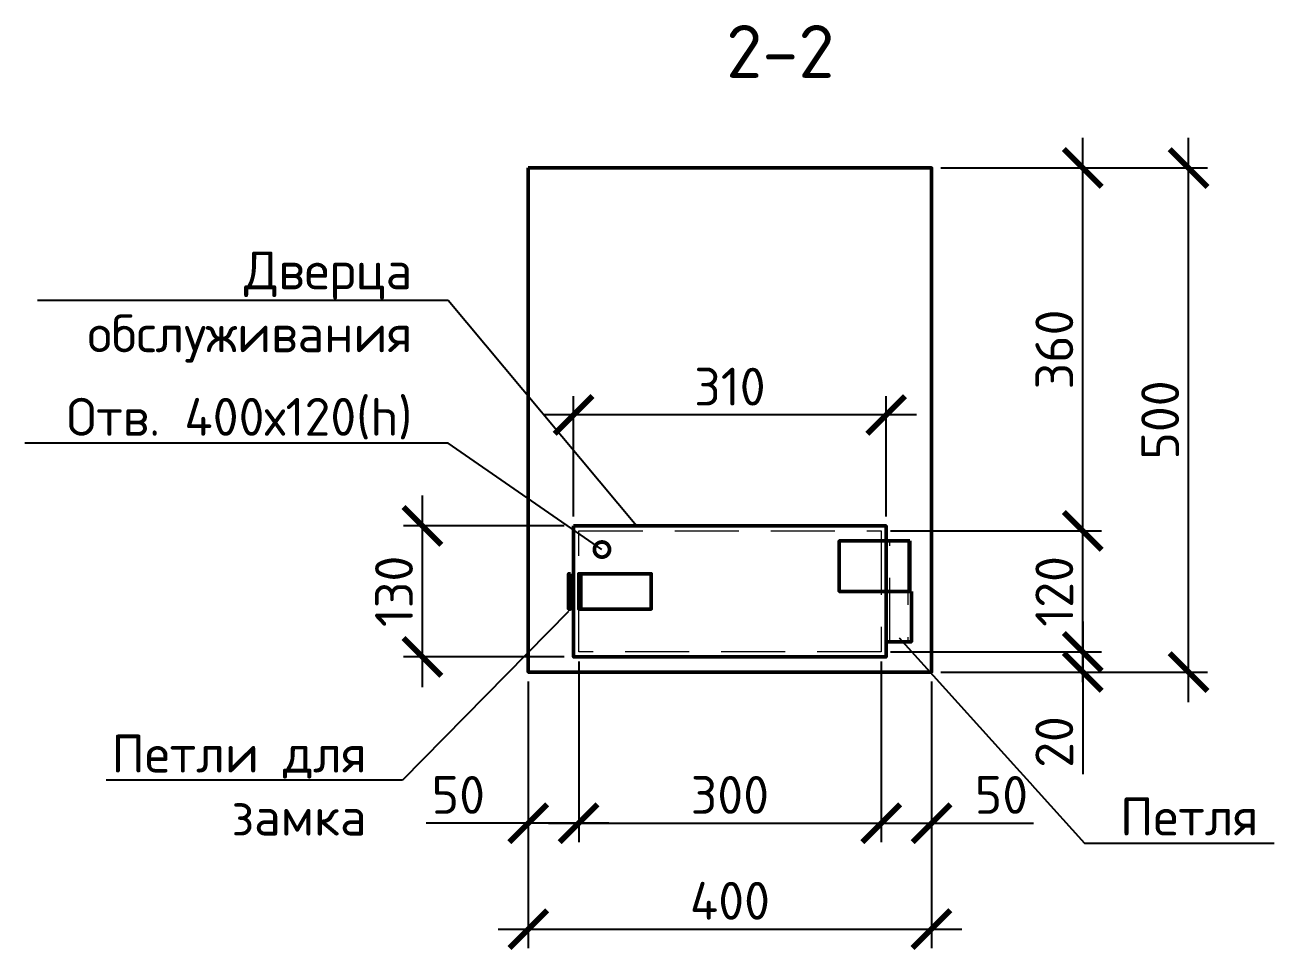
# Model space of a CAD drawing. Header units: metres. Extents: x 364005 to 373985, y 83351 to 87062.
# Drawn here: x 372746 to 373985, y 83707 to 84624 of the extents above; entities that cross this region are included whole.
import ezdxf
from ezdxf import colors
from ezdxf.entities.mleader import LeaderData, LeaderLine
from ezdxf.math import Vec2, Vec3

# ---------------------------------------------------------------- set-up
doc = ezdxf.new("R2010")
doc.units = ezdxf.units.M
doc.header["$PDSIZE"] = 1
doc.linetypes.add('невидимая', pattern=[9.525, 6.35, -3.175])
doc.layers.get('0').update_dxf_attribs({"lineweight": 0})
doc.layers.get('Defpoints').update_dxf_attribs({"color": 3})
for name, color, linetype, lineweight in [('выноски', 7, 'Continuous', 15), ('Невидимая', 7, 'невидимая', 15), ('основная конструкция', 7, 'Continuous', 50), ('размеры', 7, 'Continuous', 15), ('текст', 7, 'Continuous', 18)]:
    doc.layers.add(name, color=color, linetype=linetype, lineweight=lineweight)
doc.styles.add('ISOCPEUR', font='isocpeur.ttf')
doc.dimstyles.new('SPDS-ISOCUP', dxfattribs={"dimscale": 10, "dimtxt": 2.5, "dimasz": 2.5, "dimexe": 1.25, "dimexo": 0.625, "dimtad": 1, "dimdec": 0, "dimrnd": 0.001, "dimtxsty": 'ISOCPEUR', "dimblk": 'ARCHTICK', "dimcen": 2.5, "dimdle": 2, "dimadec": 0, "dimazin": 2, "dimtfac": 0.75, "dimtdec": 0, "dimtmove": 1, "dimatfit": 3, "dimfxl": 1, "dimtolj": 1, "dimarcsym": 1})

# ---------------------------------------------------------------- blocks, each defined once
blk = doc.blocks.new('_ArchTick')
at = {"color": 0, "linetype": 'ByBlock', "lineweight": 30, "const_width": 0.15}
blk.add_lwpolyline([(-0.5, -0.5), (0.5, 0.5)], dxfattribs=at)
blk = doc.blocks.new('*D25')
at = {"layer": 'Defpoints', "color": 0, "ltscale": 10, "transparency": 16777216}
for p in [(373595, 84002.3), (373645, 83982.3), (373795, 83982.3)]:
    blk.add_point(p, dxfattribs=at)
at = {"layer": 'размеры', "color": 0, "lineweight": -2, "ltscale": 10, "transparency": 16777216}
for p, q in [((373795, 84032.3), (373795, 83982.3)), ((373604.3, 84002.3), (373813.7, 84002.3)), ((373654.3, 83982.3), (373813.7, 83982.3)), ((373795, 83982.3), (373795, 83881))]:
    blk.add_line(p, q, dxfattribs=at)
at = {"layer": 'размеры', "color": 0, "lineweight": -2, "ltscale": 10, "transparency": 16777216, "xscale": 37.5, "yscale": 37.5, "zscale": 37.5}
for p, rotation in [((373795, 84002.3), 90), ((373795, 83982.3), 270)]:
    blk.add_blockref('_ArchTick', p, dxfattribs=dict(at, rotation=rotation))
at = {"layer": 'размеры', "color": 0, "ltscale": 10, "transparency": 16777216, "insert": (373766.8, 83912.9), "char_height": 37.5, "attachment_point": 5, "rotation": 90, "style": 'ISOCPEUR', "bg_fill": 3, "box_fill_scale": 1.1, "bg_fill_color": 9, "bg_fill_true_color": 13158600, "bg_fill_transparency": 0}
blk.add_mtext('\\A1;20', dxfattribs=at)
blk = doc.blocks.new('*D26')
at = {"layer": 'Defpoints', "color": 0, "ltscale": 10, "transparency": 16777216}
for p in [(373595, 84122.3), (373795, 84122.3), (373595, 84002.3)]:
    blk.add_point(p, dxfattribs=at)
at = {"layer": 'размеры', "color": 0, "lineweight": -2, "ltscale": 10, "transparency": 16777216}
for p, q in [((373795, 83972.3), (373795, 84152.3)), ((373604.3, 84122.3), (373813.7, 84122.3)), ((373604.3, 84002.3), (373813.7, 84002.3))]:
    blk.add_line(p, q, dxfattribs=at)
at = {"layer": 'размеры', "color": 0, "lineweight": -2, "ltscale": 10, "transparency": 16777216, "xscale": 37.5, "yscale": 37.5, "zscale": 37.5}
for p, rotation in [((373795, 84122.3), 90), ((373795, 84002.3), 270)]:
    blk.add_blockref('_ArchTick', p, dxfattribs=dict(at, rotation=rotation))
at = {"layer": 'размеры', "color": 0, "ltscale": 10, "transparency": 16777216, "insert": (373766.8, 84062.3), "char_height": 37.5, "attachment_point": 5, "rotation": 90, "style": 'ISOCPEUR', "bg_fill": 3, "box_fill_scale": 1.1, "bg_fill_color": 9, "bg_fill_true_color": 13158600, "bg_fill_transparency": 0}
blk.add_mtext('\\A1;120', dxfattribs=at)
blk = doc.blocks.new('*D27')
at = {"layer": 'Defpoints', "color": 0, "ltscale": 10, "transparency": 16777216}
for p in [(373645, 84482.3), (373795, 84482.3), (373595, 84122.3)]:
    blk.add_point(p, dxfattribs=at)
at = {"layer": 'размеры', "color": 0, "lineweight": -2, "ltscale": 10, "transparency": 16777216}
for p, q in [((373795, 84092.3), (373795, 84512.3)), ((373654.3, 84482.3), (373813.7, 84482.3)), ((373604.3, 84122.3), (373813.7, 84122.3))]:
    blk.add_line(p, q, dxfattribs=at)
at = {"layer": 'размеры', "color": 0, "lineweight": -2, "ltscale": 10, "transparency": 16777216, "xscale": 37.5, "yscale": 37.5, "zscale": 37.5}
for p, rotation in [((373795, 84482.3), 90), ((373795, 84122.3), 270)]:
    blk.add_blockref('_ArchTick', p, dxfattribs=dict(at, rotation=rotation))
at = {"layer": 'размеры', "color": 0, "ltscale": 10, "transparency": 16777216, "insert": (373766.8, 84302.3), "char_height": 37.5, "attachment_point": 5, "rotation": 90, "style": 'ISOCPEUR', "bg_fill": 3, "box_fill_scale": 1.1, "bg_fill_color": 9, "bg_fill_true_color": 13158600, "bg_fill_transparency": 0}
blk.add_mtext('\\A1;360', dxfattribs=at)
blk = doc.blocks.new('*D28')
at = {"layer": 'Defpoints', "color": 0, "ltscale": 10, "transparency": 16777216}
for p in [(373645, 84482.3), (373900, 84482.3), (373645, 83982.3)]:
    blk.add_point(p, dxfattribs=at)
at = {"layer": 'размеры', "color": 0, "lineweight": -2, "ltscale": 10, "transparency": 16777216}
for p, q in [((373900, 83952.3), (373900, 84512.3)), ((373654.3, 84482.3), (373918.7, 84482.3)), ((373654.3, 83982.3), (373918.7, 83982.3))]:
    blk.add_line(p, q, dxfattribs=at)
at = {"layer": 'размеры', "color": 0, "lineweight": -2, "ltscale": 10, "transparency": 16777216, "xscale": 37.5, "yscale": 37.5, "zscale": 37.5}
for p, rotation in [((373900, 84482.3), 90), ((373900, 83982.3), 270)]:
    blk.add_blockref('_ArchTick', p, dxfattribs=dict(at, rotation=rotation))
at = {"layer": 'размеры', "color": 0, "ltscale": 10, "transparency": 16777216, "insert": (373871.8, 84232.3), "char_height": 37.5, "attachment_point": 5, "rotation": 90, "style": 'ISOCPEUR', "bg_fill": 3, "box_fill_scale": 1.1, "bg_fill_color": 9, "bg_fill_true_color": 13158600, "bg_fill_transparency": 0}
blk.add_mtext('\\A1;500', dxfattribs=at)
blk = doc.blocks.new('*D29')
at = {"layer": 'Defpoints', "color": 0, "ltscale": 10, "transparency": 16777216}
for p in [(373295, 84002.3), (373245, 83982.3), (373245, 83832.3)]:
    blk.add_point(p, dxfattribs=at)
at = {"layer": 'размеры', "color": 0, "lineweight": -2, "ltscale": 10, "transparency": 16777216}
for p, q in [((373295, 83992.9), (373295, 83813.5)), ((373245, 83972.9), (373245, 83813.5)), ((373245, 83832.3), (373143.7, 83832.3)), ((373325, 83832.3), (373245, 83832.3))]:
    blk.add_line(p, q, dxfattribs=at)
at = {"layer": 'размеры', "color": 0, "lineweight": -2, "ltscale": 10, "transparency": 16777216, "xscale": 37.5, "yscale": 37.5, "zscale": 37.5, "rotation": 180}
blk.add_blockref('_ArchTick', (373245, 83832.3), dxfattribs=at)
at = {"layer": 'размеры', "color": 0, "lineweight": -2, "ltscale": 10, "transparency": 16777216, "xscale": 37.5, "yscale": 37.5, "zscale": 37.5}
blk.add_blockref('_ArchTick', (373295, 83832.3), dxfattribs=at)
at = {"layer": 'размеры', "color": 0, "ltscale": 10, "transparency": 16777216, "insert": (373175.6, 83860.4), "char_height": 37.5, "attachment_point": 5, "style": 'ISOCPEUR', "bg_fill": 3, "box_fill_scale": 1.1, "bg_fill_color": 9, "bg_fill_true_color": 13158600, "bg_fill_transparency": 0}
blk.add_mtext('\\A1;50', dxfattribs=at)
blk = doc.blocks.new('*D30')
at = {"layer": 'Defpoints', "color": 0, "ltscale": 10, "transparency": 16777216}
for p in [(373295, 84002.3), (373595, 84002.3), (373595, 83832.3)]:
    blk.add_point(p, dxfattribs=at)
at = {"layer": 'размеры', "color": 0, "lineweight": -2, "ltscale": 10, "transparency": 16777216}
for p, q in [((373295, 83992.9), (373295, 83813.5)), ((373595, 83992.9), (373595, 83813.5)), ((373265, 83832.3), (373625, 83832.3))]:
    blk.add_line(p, q, dxfattribs=at)
at = {"layer": 'размеры', "color": 0, "lineweight": -2, "ltscale": 10, "transparency": 16777216, "xscale": 37.5, "yscale": 37.5, "zscale": 37.5, "rotation": 180}
blk.add_blockref('_ArchTick', (373295, 83832.3), dxfattribs=at)
at = {"layer": 'размеры', "color": 0, "lineweight": -2, "ltscale": 10, "transparency": 16777216, "xscale": 37.5, "yscale": 37.5, "zscale": 37.5}
blk.add_blockref('_ArchTick', (373595, 83832.3), dxfattribs=at)
at = {"layer": 'размеры', "color": 0, "ltscale": 10, "transparency": 16777216, "insert": (373445, 83860.4), "char_height": 37.5, "attachment_point": 5, "style": 'ISOCPEUR', "bg_fill": 3, "box_fill_scale": 1.1, "bg_fill_color": 9, "bg_fill_true_color": 13158600, "bg_fill_transparency": 0}
blk.add_mtext('\\A1;300', dxfattribs=at)
blk = doc.blocks.new('*D31')
at = {"layer": 'Defpoints', "color": 0, "ltscale": 10, "transparency": 16777216}
for p in [(373595, 84002.3), (373645, 83982.3), (373645, 83832.3)]:
    blk.add_point(p, dxfattribs=at)
at = {"layer": 'размеры', "color": 0, "lineweight": -2, "ltscale": 10, "transparency": 16777216}
for p, q in [((373595, 83992.9), (373595, 83813.5)), ((373645, 83972.9), (373645, 83813.5)), ((373565, 83832.3), (373645, 83832.3)), ((373645, 83832.3), (373746.2, 83832.3))]:
    blk.add_line(p, q, dxfattribs=at)
at = {"layer": 'размеры', "color": 0, "lineweight": -2, "ltscale": 10, "transparency": 16777216, "xscale": 37.5, "yscale": 37.5, "zscale": 37.5, "rotation": 180}
blk.add_blockref('_ArchTick', (373595, 83832.3), dxfattribs=at)
at = {"layer": 'размеры', "color": 0, "lineweight": -2, "ltscale": 10, "transparency": 16777216, "xscale": 37.5, "yscale": 37.5, "zscale": 37.5}
blk.add_blockref('_ArchTick', (373645, 83832.3), dxfattribs=at)
at = {"layer": 'размеры', "color": 0, "ltscale": 10, "transparency": 16777216, "insert": (373714.3, 83860.4), "char_height": 37.5, "attachment_point": 5, "style": 'ISOCPEUR', "bg_fill": 3, "box_fill_scale": 1.1, "bg_fill_color": 9, "bg_fill_true_color": 13158600, "bg_fill_transparency": 0}
blk.add_mtext('\\A1;50', dxfattribs=at)
blk = doc.blocks.new('*D32')
at = {"layer": 'Defpoints', "color": 0, "ltscale": 10, "transparency": 16777216}
for p in [(373245, 83982.3), (373645, 83982.3), (373645, 83727.3)]:
    blk.add_point(p, dxfattribs=at)
at = {"layer": 'размеры', "color": 0, "lineweight": -2, "ltscale": 10, "transparency": 16777216}
for p, q in [((373245, 83972.9), (373245, 83708.5)), ((373645, 83972.9), (373645, 83708.5)), ((373215, 83727.3), (373675, 83727.3))]:
    blk.add_line(p, q, dxfattribs=at)
at = {"layer": 'размеры', "color": 0, "lineweight": -2, "ltscale": 10, "transparency": 16777216, "xscale": 37.5, "yscale": 37.5, "zscale": 37.5, "rotation": 180}
blk.add_blockref('_ArchTick', (373245, 83727.3), dxfattribs=at)
at = {"layer": 'размеры', "color": 0, "lineweight": -2, "ltscale": 10, "transparency": 16777216, "xscale": 37.5, "yscale": 37.5, "zscale": 37.5}
blk.add_blockref('_ArchTick', (373645, 83727.3), dxfattribs=at)
at = {"layer": 'размеры', "color": 0, "ltscale": 10, "transparency": 16777216, "insert": (373445, 83755.4), "char_height": 37.5, "attachment_point": 5, "style": 'ISOCPEUR', "bg_fill": 3, "box_fill_scale": 1.1, "bg_fill_color": 9, "bg_fill_true_color": 13158600, "bg_fill_transparency": 0}
blk.add_mtext('\\A1;400', dxfattribs=at)
blk = doc.blocks.new('_DotSmall')
at = {"color": 0, "linetype": 'ByBlock', "const_width": 0.5}
blk.add_lwpolyline([(-0.0625, 0, 1), (0.0625, 0, 1)], format="xyb", close=True, dxfattribs=at)
blk = doc.blocks.new('_None')
blk = doc.blocks.new('*D33')
at = {"layer": 'Defpoints', "color": 0, "ltscale": 10, "transparency": 16777216}
for p in [(373290, 84237.3), (373290, 84127.3), (373600, 84127.3)]:
    blk.add_point(p, dxfattribs=at)
at = {"layer": 'размеры', "color": 0, "lineweight": -2, "ltscale": 10, "transparency": 16777216}
for p, q in [((373290, 84136.7), (373290, 84256)), ((373600, 84136.7), (373600, 84256)), ((373630, 84237.3), (373260, 84237.3))]:
    blk.add_line(p, q, dxfattribs=at)
at = {"layer": 'размеры', "color": 0, "lineweight": -2, "ltscale": 10, "transparency": 16777216, "xscale": 37.5, "yscale": 37.5, "zscale": 37.5, "rotation": 180}
blk.add_blockref('_ArchTick', (373290, 84237.3), dxfattribs=at)
at = {"layer": 'размеры', "color": 0, "lineweight": -2, "ltscale": 10, "transparency": 16777216, "xscale": 37.5, "yscale": 37.5, "zscale": 37.5}
blk.add_blockref('_ArchTick', (373600, 84237.3), dxfattribs=at)
at = {"layer": 'размеры', "color": 0, "ltscale": 10, "transparency": 16777216, "insert": (373445, 84265.4), "char_height": 37.5, "attachment_point": 5, "style": 'ISOCPEUR', "bg_fill": 3, "box_fill_scale": 1.1, "bg_fill_color": 9, "bg_fill_true_color": 13158600, "bg_fill_transparency": 0}
blk.add_mtext('\\A1;310', dxfattribs=at)
blk = doc.blocks.new('*D34')
at = {"layer": 'Defpoints', "color": 0, "ltscale": 10, "transparency": 16777216}
for p in [(373140, 84127.3), (373290, 84127.3), (373290, 83997.3)]:
    blk.add_point(p, dxfattribs=at)
at = {"layer": 'размеры', "color": 0, "lineweight": -2, "ltscale": 10, "transparency": 16777216}
for p, q in [((373140, 83967.3), (373140, 84157.3)), ((373280.6, 84127.3), (373121.2, 84127.3)), ((373280.6, 83997.3), (373121.2, 83997.3))]:
    blk.add_line(p, q, dxfattribs=at)
at = {"layer": 'размеры', "color": 0, "lineweight": -2, "ltscale": 10, "transparency": 16777216, "xscale": 37.5, "yscale": 37.5, "zscale": 37.5}
for p, rotation in [((373140, 84127.3), 90), ((373140, 83997.3), 270)]:
    blk.add_blockref('_ArchTick', p, dxfattribs=dict(at, rotation=rotation))
at = {"layer": 'размеры', "color": 0, "ltscale": 10, "transparency": 16777216, "insert": (373111.8, 84062.3), "char_height": 37.5, "attachment_point": 5, "rotation": 90, "style": 'ISOCPEUR', "bg_fill": 3, "box_fill_scale": 1.1, "bg_fill_color": 9, "bg_fill_true_color": 13158600, "bg_fill_transparency": 0}
blk.add_mtext('\\A1;130', dxfattribs=at)

msp = doc.modelspace()

# ---------------------------------------------------------------- linework, layer by layer
at = {"layer": 'Невидимая', "ltscale": 10}
msp.add_lwpolyline([(373295, 84122.3), (373595, 84122.3), (373595, 84002.3), (373295, 84002.3)], close=True, dxfattribs=at)
at = {"layer": 'основная конструкция', "ltscale": 10}
for points in [[(373245, 84482.3), (373645, 84482.3), (373645, 83982.3), (373245, 83982.3)], [(373290, 84127.3), (373600, 84127.3), (373600, 83997.3), (373290, 83997.3)], [(373297, 84079.8), (373367, 84079.8), (373367, 84044.8), (373297, 84044.8)]]:
    msp.add_lwpolyline(points, close=True, dxfattribs=at)

# ---------------------------------------------------------------- texts
at = {"layer": 'текст', "ltscale": 10, "insert": (373495, 84597.9), "char_height": 52.5, "attachment_point": 5, "style": 'ISOCPEUR'}
msp.add_mtext_dynamic_manual_height_columns('2-2', width=2014.25, gutter_width=1106.7, heights=[0], dxfattribs=at)

# ---------------------------------------------------------------- leaders
at = {"layer": 'выноски', "ltscale": 10}
ml = msp.add_multileader_mtext('Standard', dxfattribs=at)
ml.set_content('\\A1;Дверца\\Pобслуживания', color=256, style='ISOCPEUR')
ml.set_leader_properties()
ml.set_arrow_properties(name='NONE')
ml.build(insert=Vec2(0, 0))
ml.multileader.update_dxf_attribs({"text_left_attachment_type": 6, "text_right_attachment_type": 6, "dogleg_length": 0.36, "arrow_head_size": 15, "scale": 15})
ctx = ml.context
ctx.base_point, ctx.scale, ctx.char_height, ctx.arrow_head_size, ctx.landing_gap_size, ctx.plane_origin = Vec3(372785, 84350.7), 15, 37.5, 15, 30, Vec3(371909.1, 84826)
ctx.left_attachment, ctx.right_attachment, ctx.text_align_type = 6, 6, 2
notes = []
notes.append((ctx, [(1, (1, 1, 0), (373165.4, 84350.7), (-1, 0), 5.4, [(0, [(373352.5, 84127.3)], 0, [])])]))
ctx.mtext.insert, ctx.mtext.alignment, ctx.mtext.flow_direction = Vec3(373130, 84399.5), 3, 5
ml = msp.add_multileader_mtext('Standard', dxfattribs=at)
ml.set_content('\\A1;Отв. 400х120(h)', color=256, style='ISOCPEUR')
ml.set_leader_properties()
ml.set_arrow_properties(name='DOTSMALL')
ml.build(insert=Vec2(0, 0))
ml.multileader.update_dxf_attribs({"text_left_attachment_type": 6, "text_right_attachment_type": 6, "dogleg_length": 0.36, "arrow_head_size": 30, "scale": 15})
ctx = ml.context
ctx.base_point, ctx.scale, ctx.char_height, ctx.arrow_head_size, ctx.landing_gap_size, ctx.plane_origin = Vec3(372747.5, 84209.2), 15, 37.5, 30, 30, Vec3(371909.1, 84682.1)
ctx.left_attachment, ctx.right_attachment, ctx.text_align_type = 6, 6, 2
notes.append((ctx, [(1, (1, 1, 0), (373165.4, 84209.2), (-1, 0), 5.4, [(0, [(373318.1, 84103.8)], 0, [])])]))
ctx.mtext.insert, ctx.mtext.alignment, ctx.mtext.flow_direction = Vec3(373130, 84254.2), 3, 5
for ctx, leaders in notes:
    for number, flags, end, landing, length, lines in leaders:
        leader = LeaderData()
        leader.index, (leader.has_last_leader_line, leader.has_dogleg_vector, leader.attachment_direction) = number, flags
        leader.last_leader_point, leader.dogleg_vector, leader.dogleg_length = Vec3(end), Vec3(landing), length
        for number, points, colour, breaks in lines:
            line = LeaderLine()
            line.index, line.vertices, line.color, line.breaks = number, Vec3.list(points), colors.encode_raw_color(colour), breaks
            leader.lines.append(line)
        ctx.leaders.append(leader)

# ---------------------------------------------------------------- next in the draw order: dimensions: what is measured, and where the dimension line sits
at = {"layer": 'размеры', "ltscale": 10}
dim = msp.add_linear_dim(base=(373795, 83982.3), p1=(373595, 84002.3), p2=(373645, 83982.3), angle=90, dimstyle='SPDS-ISOCUP', override={"dimscale": 15, "dimtmove": 0, "dimtfill": 1}, dxfattribs=at)
dim.commit()
dim.dimension.update_dxf_attribs({"geometry": '*D25', "text_midpoint": (373766.8, 83912.9)})
dim = msp.add_linear_dim(base=(373245, 83832.3), p1=(373295, 84002.3), p2=(373245, 83982.3), dimstyle='SPDS-ISOCUP', override={"dimscale": 15, "dimtmove": 0, "dimtfill": 1}, dxfattribs=at)
dim.commit()
dim.dimension.update_dxf_attribs({"geometry": '*D29', "text_midpoint": (373175.6, 83860.4)})

# ---------------------------------------------------------------- next in the draw order: dimensions: what is measured, and where the dimension line sits
dim = msp.add_linear_dim(base=(373795, 84122.3), p1=(373595, 84002.3), p2=(373595, 84122.3), angle=90, dimstyle='SPDS-ISOCUP', override={"dimscale": 15, "dimtfill": 1}, dxfattribs=at)
dim.commit()
dim.dimension.update_dxf_attribs({"geometry": '*D26', "text_midpoint": (373766.8, 84062.3)})

# ---------------------------------------------------------------- next in the draw order: linework, layer by layer
at = {"layer": 'основная конструкция', "ltscale": 10}
msp.add_lwpolyline([(373625, 84062.3), (373625, 84012.3), (373600, 84012.3), (373600, 84062.3)], close=True, dxfattribs=at)

# ---------------------------------------------------------------- next in the draw order: dimensions: what is measured, and where the dimension line sits
at = {"layer": 'размеры', "ltscale": 10}
dim = msp.add_linear_dim(base=(373795, 84482.3), p1=(373595, 84122.3), p2=(373645, 84482.3), angle=90, dimstyle='SPDS-ISOCUP', override={"dimscale": 15, "dimtfill": 1}, dxfattribs=at)
dim.commit()
dim.dimension.update_dxf_attribs({"geometry": '*D27', "text_midpoint": (373766.8, 84302.3)})
dim = msp.add_linear_dim(base=(373595, 83832.3), p1=(373295, 84002.3), p2=(373595, 84002.3), dimstyle='SPDS-ISOCUP', override={"dimscale": 15, "dimtmove": 0, "dimtfill": 1}, dxfattribs=at)
dim.commit()
dim.dimension.update_dxf_attribs({"geometry": '*D30', "text_midpoint": (373445, 83860.4)})

# ---------------------------------------------------------------- next in the draw order: linework, layer by layer
at = {"layer": 'Невидимая', "ltscale": 10}
msp.add_lwpolyline([(373621.5, 84112.3), (373621.5, 84012.3), (373603.5, 84012.3), (373603.5, 84112.3)], close=True, dxfattribs=at)
at = {"layer": 'основная конструкция', "ltscale": 10}
msp.add_lwpolyline([(373623.5, 84112.3), (373623.5, 84062.3), (373553.5, 84062.3), (373553.5, 84112.3)], close=True, dxfattribs=at)

# ---------------------------------------------------------------- next in the draw order: dimensions: what is measured, and where the dimension line sits
at = {"layer": 'размеры', "ltscale": 10}
dim = msp.add_linear_dim(base=(373900, 84482.3), p1=(373645, 83982.3), p2=(373645, 84482.3), angle=90, dimstyle='SPDS-ISOCUP', override={"dimscale": 15, "dimtfill": 1}, dxfattribs=at)
dim.commit()
dim.dimension.update_dxf_attribs({"geometry": '*D28', "text_midpoint": (373871.8, 84232.3)})
dim = msp.add_linear_dim(base=(373290, 84237.3), p1=(373600, 84127.3), p2=(373290, 84127.3), dimstyle='SPDS-ISOCUP', override={"dimscale": 15, "dimtfill": 1}, dxfattribs=at)
dim.commit()
dim.dimension.update_dxf_attribs({"geometry": '*D33', "text_midpoint": (373445, 84265.4)})

# ---------------------------------------------------------------- next in the draw order: dimensions: what is measured, and where the dimension line sits
dim = msp.add_linear_dim(base=(373645, 83832.3), p1=(373595, 84002.3), p2=(373645, 83982.3), dimstyle='SPDS-ISOCUP', override={"dimscale": 15, "dimtmove": 0, "dimtfill": 1}, dxfattribs=at)
dim.commit()
dim.dimension.update_dxf_attribs({"geometry": '*D31', "text_midpoint": (373714.3, 83860.4)})

# ---------------------------------------------------------------- next in the draw order: dimensions: what is measured, and where the dimension line sits
dim = msp.add_linear_dim(base=(373645, 83727.3), p1=(373245, 83982.3), p2=(373645, 83982.3), dimstyle='SPDS-ISOCUP', override={"dimscale": 15, "dimtmove": 0, "dimtfill": 1}, dxfattribs=at)
dim.commit()
dim.dimension.update_dxf_attribs({"geometry": '*D32', "text_midpoint": (373445, 83755.4)})

# ---------------------------------------------------------------- next in the draw order: dimensions: what is measured, and where the dimension line sits
dim = msp.add_linear_dim(base=(373140, 84127.3), p1=(373290, 83997.3), p2=(373290, 84127.3), angle=90, dimstyle='SPDS-ISOCUP', override={"dimscale": 15, "dimtfill": 1}, dxfattribs=at)
dim.commit()
dim.dimension.update_dxf_attribs({"geometry": '*D34', "text_midpoint": (373111.8, 84062.3)})

# ---------------------------------------------------------------- next in the draw order: leaders
at = {"layer": 'выноски', "ltscale": 10}
ml = msp.add_multileader_mtext('Standard', dxfattribs=at)
ml.set_content('\\A1;Петля', color=256, style='ISOCPEUR')
ml.set_leader_properties()
ml.set_arrow_properties(name='NONE')
ml.build(insert=Vec2(0, 0))
ml.multileader.update_dxf_attribs({"text_left_attachment_type": 6, "text_right_attachment_type": 6, "dogleg_length": 0.36, "arrow_head_size": 15, "scale": 15})
ctx = ml.context
ctx.base_point, ctx.scale, ctx.char_height, ctx.arrow_head_size, ctx.landing_gap_size, ctx.plane_origin = Vec3(373802, 83812.7), 15, 37.5, 15, 30, Vec3(372794.5, 84354)
ctx.left_attachment, ctx.right_attachment = 6, 6
notes = []
notes.append((ctx, [(0, (1, 1, 0), (373796.6, 83812.7), (1, 0), 5.4, [(0, [(373613, 84016.3)], 0, [])])]))
ctx.mtext.insert, ctx.mtext.flow_direction = Vec3(373832, 83857.7), 5
for ctx, leaders in notes:
    for number, flags, end, landing, length, lines in leaders:
        leader = LeaderData()
        leader.index, (leader.has_last_leader_line, leader.has_dogleg_vector, leader.attachment_direction) = number, flags
        leader.last_leader_point, leader.dogleg_vector, leader.dogleg_length = Vec3(end), Vec3(landing), length
        for number, points, colour, breaks in lines:
            line = LeaderLine()
            line.index, line.vertices, line.color, line.breaks = number, Vec3.list(points), colors.encode_raw_color(colour), breaks
            leader.lines.append(line)
        ctx.leaders.append(leader)

# ---------------------------------------------------------------- next in the draw order: linework, layer by layer
at = {"layer": 'основная конструкция', "ltscale": 10}
for points in [[(373287, 84079.8), (373285, 84079.8), (373285, 84044.8), (373287, 84044.8)], [(373297, 84079.8), (373295, 84079.8), (373295, 84044.8), (373297, 84044.8)]]:
    msp.add_lwpolyline(points, close=True, dxfattribs=at)

# ---------------------------------------------------------------- next in the draw order: leaders
at = {"layer": 'выноски', "ltscale": 10}
ml = msp.add_multileader_mtext('Standard', dxfattribs=at)
ml.set_content('\\A1;Петли для\\Pзамка', color=256, style='ISOCPEUR')
ml.set_leader_properties()
ml.set_arrow_properties(name='NONE')
ml.build(insert=Vec2(0, 0))
ml.multileader.update_dxf_attribs({"text_left_attachment_type": 6, "text_right_attachment_type": 6, "dogleg_length": 0.36, "arrow_head_size": 15, "scale": 15})
ctx = ml.context
ctx.base_point, ctx.scale, ctx.char_height, ctx.arrow_head_size, ctx.landing_gap_size, ctx.plane_origin = Vec3(372818.4, 83875.1), 15, 37.5, 15, 30, Vec3(371863.8, 84348)
ctx.left_attachment, ctx.right_attachment, ctx.text_align_type = 6, 6, 2
notes = []
notes.append((ctx, [(1, (1, 1, 0), (373120.1, 83875.1), (-1, 0), 5.4, [(0, [(373285, 84042.3)], 0, [])])]))
ctx.mtext.insert, ctx.mtext.alignment, ctx.mtext.flow_direction = Vec3(373084.7, 83920.1), 3, 5
for ctx, leaders in notes:
    for number, flags, end, landing, length, lines in leaders:
        leader = LeaderData()
        leader.index, (leader.has_last_leader_line, leader.has_dogleg_vector, leader.attachment_direction) = number, flags
        leader.last_leader_point, leader.dogleg_vector, leader.dogleg_length = Vec3(end), Vec3(landing), length
        for number, points, colour, breaks in lines:
            line = LeaderLine()
            line.index, line.vertices, line.color, line.breaks = number, Vec3.list(points), colors.encode_raw_color(colour), breaks
            leader.lines.append(line)
        ctx.leaders.append(leader)

doc.saveas('drawing.dxf')
